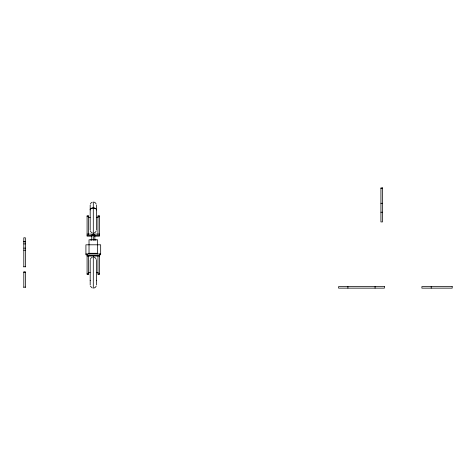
<?xml version="1.0" encoding="UTF-8"?>
<svg xmlns="http://www.w3.org/2000/svg" width="476" height="476" viewBox="0 0 476 476"><rect width="100%" height="100%" fill="white"/><g stroke="black" fill="none" stroke-linecap="round" stroke-linejoin="round"><path stroke-width="0.71" d="M90.19 209.821L90.488 209.047A3.106 1.916 0 0 0 90.19 209.868M90.279 259.432L90.993 258.099L92.249 257.26M96.217 231.009L95.379 232.264L94.052 232.978M90.369 204.073L91.1 202.919L92.249 202.193M96.164 286.219L95.379 287.331L94.052 288.045M91.446 208.327L91.57 208.274A3.106 1.916 0 0 1 95.021 208.274L95.265 208.387A3.106 1.916 0 0 1 95.789 208.726L95.789 208.726A3.106 1.856 0 0 0 90.797 208.714L90.797 208.726A3.106 1.916 0 0 1 91.327 208.387M94.54 236.054C95.611 235.483 90.892 235.424 92.094 236.066M380.925 188.526L382.478 188.526M380.925 203.294L382.478 203.294M380.925 212.225L382.478 212.225M87.084 216.282L88.637 216.282M97.955 216.282L99.508 216.282M88.322 217.538L90.19 217.538M96.402 217.538L98.264 217.538M87.084 234.097L99.508 234.097M91.743 234.365L94.849 234.365M87.084 235.626L99.508 235.626M91.743 236.167L87.084 236.167L87.084 215.741L88.637 215.741L88.637 234.638M94.849 236.167L99.508 236.167L99.508 215.741L97.955 215.741L97.955 234.638M90.577 239.987L91.933 239.987M94.653 239.987L96.015 239.987M23.8 241.445L25.353 241.445M23.8 241.814L25.353 241.814M23.8 243.914L25.353 243.914M23.8 248.121L25.353 248.121M23.8 250.227L25.353 250.227M89.024 253.28L97.568 253.28M89.024 253.547L97.568 253.547M85.918 253.982L100.674 253.982M87.251 254.791L85.918 254.791L85.918 244.801L100.674 244.801L100.674 254.791L99.341 254.791M87.084 255.511L99.508 255.511M87.084 256.052L99.508 256.052M23.8 266.774L25.353 266.774M23.8 272.379L25.353 272.379M88.322 272.605L90.19 272.605M96.402 272.605L98.264 272.605M87.084 273.867L88.637 273.867M97.955 273.867L99.508 273.867M23.8 287.147L25.353 287.147M94.052 202.104L95.379 202.818L96.217 204.073M94.052 257.171L95.492 257.986L96.307 259.432M92.249 232.889L90.993 232.044L90.321 230.86M92.249 287.956L90.422 286.219M96.402 209.821L96.104 209.047A3.106 1.916 0 0 1 96.402 209.868M431.202 286.588L431.202 288.141M375.07 286.588L375.07 288.141M347.914 286.588L347.914 288.141M99.508 253.982L99.508 274.408L97.955 274.408L97.955 255.511M97.568 253.982L97.568 239.785L89.024 239.785L89.024 253.982M96.402 205.114L96.402 229.962M96.402 260.182L96.402 285.029M94.849 235.626L94.849 239.975M93.296 202.008L93.296 234.365M93.296 235.626L93.296 240.386M93.296 255.927L93.296 288.135M91.743 235.626L91.743 239.975M90.19 205.114L90.19 229.962M90.19 260.182L90.19 285.029M88.637 255.511L88.637 274.408L87.084 274.408L87.084 253.982M25.353 266.923L25.353 237.798L23.8 237.798L23.8 266.923M25.353 287.456L25.353 271.719L23.8 271.719L23.8 287.456M96.402 280.281A3.106 1.916 0 0 1 96.384 280.465M90.202 280.465A3.106 1.916 0 0 1 90.19 280.281M382.478 187.859L380.925 187.859L380.925 221.935L382.478 221.935L382.478 187.859M384.394 286.588L338.591 286.588L338.591 288.141L384.394 288.141L384.394 286.588M452.2 286.588L421.885 286.588L421.885 288.141L452.2 288.141L452.2 286.588"/></g></svg>
